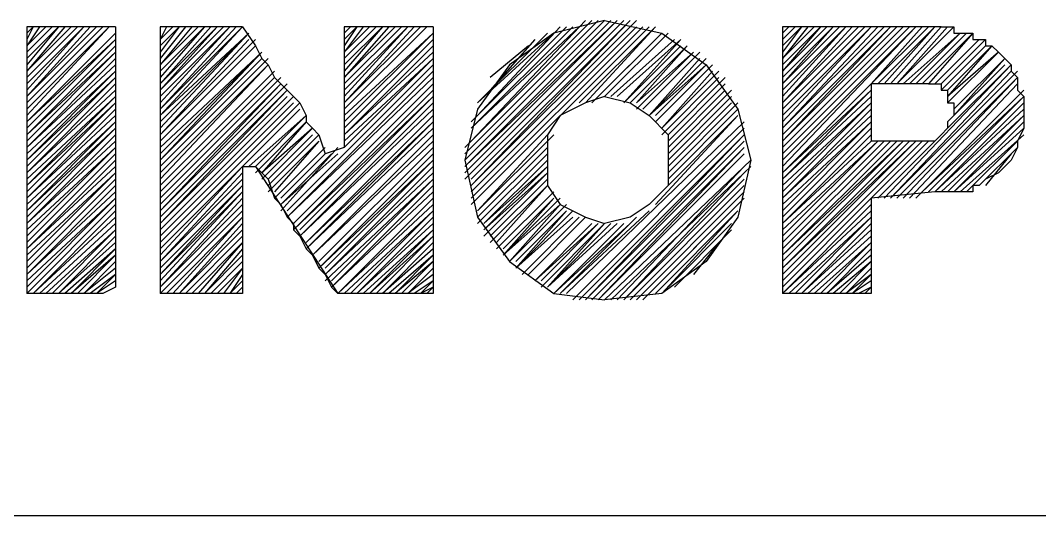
# Model space of a CAD drawing. Extents: x -1005 to 594, y -998 to 420.
# Drawn here: x 463.9 to 479.95, y 7.5 to 15.3 of the extents above; entities that cross this region are included whole.
import ezdxf

# ---------------------------------------------------------------- set-up
doc = ezdxf.new("R2010")
doc.units = 0

msp = doc.modelspace()

# ---------------------------------------------------------------- linework, layer by layer
at = {"layer": 'GT_1', "flags": 128}
for points in [[(473.4, 15.3), (470.9, 12.8)], [(473.3, 15.3), (470.9, 13)], [(473.1, 15.3), (470.9, 13.1)], [(473, 15.3), (470.9, 13.2)], [(473.3, 15.3), (470.9, 12.9)], [(473.2, 15.3), (470.9, 13)], [(473.1, 15.3), (470.9, 13.1)], [(472.9, 15.3), (470.9, 13.3)], [(473.1, 15.3), (472.3, 15.1), (471.6, 14.6), (471.1, 13.9), (470.9, 13.1), (471.1, 12.2), (471.6, 11.5), (472.3, 11), (473.1, 10.9)], [(473.5, 15.3), (471, 12.7)], [(473.6, 15.3), (471, 12.7)], [(472.8, 15.3), (471, 13.4)], [(473.5, 15.3), (471, 12.8)], [(472.8, 15.3), (471, 13.4)], [(473.1, 15.3), (474, 15.1)], [(465.3, 15.2), (464, 13.8)], [(465.2, 15.2), (464, 14)], [(465.1, 15.2), (464, 14.1)], [(464.9, 15.2), (464, 14.2)], [(464.8, 15.2), (464, 14.4)], [(464.7, 15.2), (464, 14.5)], [(464.5, 15.2), (464, 14.6)], [(464.4, 15.2), (464, 14.8)], [(464.3, 15.2), (464, 14.9)], [(464.1, 15.2), (464, 15)], [(464, 15.2), (464, 15.2)], [(465.3, 15.2), (464, 13.9)], [(465.2, 15.2), (464, 14)], [(465, 15.2), (464, 14.1)], [(464.9, 15.2), (464, 14.3)], [(464.8, 15.2), (464, 14.4)], [(464.6, 15.2), (464, 14.5)], [(464.5, 15.2), (464, 14.7)], [(464.4, 15.2), (464, 14.8)], [(464.2, 15.2), (464, 14.9)], [(464.1, 15.2), (464, 15.1)], [(464, 15.2), (464, 11)], [(465.4, 15.2), (464, 15.2)], [(465.4, 15.1), (464, 13.7)], [(465.4, 15.2), (465.4, 11.1)], [(467.4, 15.2), (466.1, 13.9)], [(467.4, 15.2), (466.1, 13.8)], [(467.2, 15.2), (466.1, 14)], [(467.1, 15.2), (466.1, 14.2)], [(467, 15.2), (466.1, 14.3)], [(466.8, 15.2), (466.1, 14.4)], [(466.7, 15.2), (466.1, 14.6)], [(466.5, 15.2), (466.1, 14.7)], [(466.4, 15.2), (466.1, 14.8)], [(466.3, 15.2), (466.1, 15)], [(466.1, 15.2), (466.1, 15.1)], [(467.3, 15.2), (466.1, 13.9)], [(467.2, 15.2), (466.1, 14.1)], [(467, 15.2), (466.1, 14.2)], [(466.9, 15.2), (466.1, 14.3)], [(466.8, 15.2), (466.1, 14.5)], [(466.6, 15.2), (466.1, 14.6)], [(466.5, 15.2), (466.1, 14.7)], [(466.4, 15.2), (466.1, 14.9)], [(466.2, 15.2), (466.1, 15)], [(466.1, 15.2), (466.1, 15.1)], [(466.1, 15.2), (466.1, 11)], [(467.4, 15.2), (466.1, 15.2)], [(467.5, 15.1), (466.1, 13.6)], [(467.5, 15.1), (466.1, 13.8)], [(467.5, 15.1), (466.1, 13.7)], [(467.4, 15.2), (467.6, 14.9)], [(470.3, 15.2), (469, 13.9)], [(470.2, 15.2), (469, 14)], [(470, 15.2), (469, 14.1)], [(469.9, 15.2), (469, 14.3)], [(469.8, 15.2), (469, 14.4)], [(469.6, 15.2), (469, 14.5)], [(469.5, 15.2), (469, 14.7)], [(469.4, 15.2), (469, 14.8)], [(469.2, 15.2), (469, 14.9)], [(469.1, 15.2), (469, 15.1)], [(470.3, 15.2), (469, 13.9)], [(470.1, 15.2), (469, 14)], [(470, 15.2), (469, 14.2)], [(469.9, 15.2), (469, 14.3)], [(469.7, 15.2), (469, 14.4)], [(469.6, 15.2), (469, 14.6)], [(469.5, 15.2), (469, 14.7)], [(469.3, 15.2), (469, 14.8)], [(469.2, 15.2), (469, 15)], [(469.1, 15.2), (469, 15.1)], [(470.4, 15.2), (469, 15.2)], [(469, 15.2), (469, 14.7)], [(470.4, 15.1), (469, 13.7)], [(470.4, 15.1), (469, 13.8)], [(470.4, 15.2), (470.4, 15)], [(473.8, 15.2), (471, 12.4)], [(473.7, 15.2), (471, 12.5)], [(473.6, 15.2), (471, 12.6)], [(473.8, 15.2), (471, 12.4)], [(473.7, 15.2), (471, 12.5)], [(472.7, 15.2), (471, 13.6)], [(472.5, 15.2), (471, 13.7)], [(472.6, 15.2), (471, 13.6)], [(472.4, 15.2), (471.1, 13.8)], [(472.3, 15.1), (471.1, 14)], [(472.2, 15.1), (471.1, 14)], [(473.9, 15.2), (472.7, 14)], [(473.9, 15.2), (472.8, 14)], [(474, 15.1), (472.9, 14)], [(474, 15.1), (473, 14.1)], [(474.1, 15.1), (473.1, 14.1)], [(474.1, 15.1), (473.1, 14.1)], [(474, 15.1), (474.7, 14.6)], [(478, 15.2), (475.9, 13)], [(477.9, 15.2), (475.9, 13.2)], [(477.8, 15.2), (475.9, 13.3)], [(477.6, 15.2), (475.9, 13.4)], [(477.5, 15.2), (475.9, 13.6)], [(478, 15.2), (475.9, 13.1)], [(477.9, 15.2), (475.9, 13.2)], [(477.7, 15.2), (475.9, 13.4)], [(477.6, 15.2), (475.9, 13.5)], [(477.4, 15.2), (475.9, 13.6)], [(477.3, 15.2), (475.9, 13.7)], [(477.2, 15.2), (475.9, 13.9)], [(477.1, 15.2), (475.9, 14)], [(476.9, 15.2), (475.9, 14.1)], [(476.8, 15.2), (475.9, 14.3)], [(476.7, 15.2), (475.9, 14.4)], [(476.5, 15.2), (475.9, 14.5)], [(476.4, 15.2), (475.9, 14.7)], [(477.3, 15.2), (475.9, 13.8)], [(477.2, 15.2), (475.9, 13.9)], [(477, 15.2), (475.9, 14)], [(476.9, 15.2), (475.9, 14.2)], [(476.7, 15.2), (475.9, 14.3)], [(476.6, 15.2), (475.9, 14.5)], [(476.5, 15.2), (475.9, 14.6)], [(476.2, 15.2), (475.9, 14.8)], [(476.1, 15.2), (475.9, 15)], [(476, 15.2), (475.9, 15.1)], [(476.3, 15.2), (475.9, 14.7)], [(476.2, 15.2), (475.9, 14.9)], [(476.1, 15.2), (475.9, 15)], [(475.9, 15.2), (475.9, 15.1)], [(475.9, 15.2), (475.9, 15.2)], [(475.9, 15.2), (475.9, 11)], [(478.4, 15.2), (475.9, 15.2)], [(478.2, 15.2), (477.3, 14.3)], [(478.1, 15.2), (477.3, 14.3)], [(478.3, 15.2), (477.4, 14.3)], [(478.3, 15.2), (477.5, 14.3)], [(478.4, 15.2), (477.6, 14.3)], [(478.4, 15.2), (477.6, 14.3)], [(478.6, 15.2), (477.7, 14.3)], [(478.5, 15.2), (477.7, 14.3)], [(478.7, 15.1), (477.8, 14.3)], [(478.7, 15.1), (477.9, 14.3)], [(478.8, 15.1), (478, 14.3)], [(478.8, 15.1), (478, 14.3)], [(478.9, 15.1), (478.1, 14.3)], [(478.9, 15.1), (478.2, 14.3)], [(478.4, 15.2), (478.5, 15.2)], [(478.4, 15.2), (478.4, 15.2)], [(478.5, 15.2), (478.6, 15.2)], [(478.5, 15.2), (478.5, 15.2)], [(478.6, 15.2), (478.6, 15.1)], [(478.6, 15.1), (478.7, 15.1)], [(478.6, 15.1), (478.6, 15.1)], [(478.7, 15.1), (478.8, 15.1)], [(478.7, 15.1), (478.7, 15.1)], [(478.8, 15.1), (478.9, 15.1)], [(478.8, 15.1), (478.8, 15.1)], [(478.9, 15.1), (478.9, 15)], [(478.9, 15.1), (478.9, 15.1)], [(465.4, 15), (464, 13.7)], [(465.4, 15), (464, 13.6)], [(467.6, 15), (466.1, 13.5)], [(467.5, 15), (466.1, 13.5)], [(470.4, 15), (469, 13.6)], [(470.4, 15), (469, 13.6)], [(470.4, 15), (470.4, 13.4)], [(470.4, 15), (470.4, 15)], [(472, 15), (471.3, 14.2)], [(474.2, 15), (473.2, 14.1)], [(474.2, 15), (473.2, 14.1)], [(474.3, 15), (473.3, 14.1)], [(474.3, 15), (473.4, 14)], [(479, 15), (478.3, 14.3)], [(479, 15), (478.3, 14.3)], [(479.1, 15), (478.4, 14.3)], [(479.1, 15), (478.4, 14.3)], [(478.9, 15), (479, 15)], [(479, 15), (479.1, 15)], [(479, 15), (479, 15)], [(479.1, 15), (479.1, 14.9)], [(479.1, 15), (479.1, 15), (479.1, 15)], [(465.4, 14.9), (464, 13.5)], [(465.4, 14.8), (464, 13.4)], [(465.4, 14.8), (464, 13.5)], [(467.6, 14.9), (466.1, 13.4)], [(467.6, 14.9), (466.1, 13.4)], [(467.7, 14.8), (466.1, 13.2)], [(467.7, 14.8), (466.1, 13.1)], [(467.7, 14.8), (466.1, 13.3)], [(467.6, 14.9), (467.7, 14.7)], [(467.6, 14.9), (467.6, 14.9)], [(470.4, 14.9), (469, 13.5)], [(470.4, 14.8), (469, 13.5)], [(471.9, 14.9), (471.3, 14.4)], [(474.3, 14.9), (473.4, 14)], [(474.4, 14.9), (473.5, 14)], [(474.4, 14.9), (473.5, 14)], [(474.4, 14.9), (473.6, 14)], [(474.5, 14.8), (473.6, 13.9)], [(474.5, 14.8), (473.6, 14)], [(474.6, 14.8), (473.7, 13.9)], [(474.6, 14.8), (473.7, 13.9)], [(479.1, 14.9), (478.4, 14.2)], [(479.2, 14.9), (478.5, 14.1)], [(479.2, 14.9), (478.5, 14.2)], [(479.2, 14.9), (478.5, 14.2)], [(479.3, 14.8), (478.5, 14)], [(479.3, 14.8), (478.5, 14.1)], [(479.1, 14.9), (479.2, 14.9)], [(479.2, 14.9), (479.3, 14.8)], [(479.2, 14.9), (479.2, 14.9), (479.2, 14.9), (479.2, 14.9)], [(479.3, 14.8), (479.4, 14.7)], [(479.3, 14.8), (479.3, 14.8)], [(465.4, 14.7), (464, 13.3)], [(467.8, 14.7), (466.1, 13)], [(467.7, 14.7), (466.1, 13.1)], [(467.8, 14.7), (466.1, 13)], [(467.7, 14.7), (467.8, 14.6)], [(470.4, 14.7), (469, 13.3)], [(470.4, 14.7), (469, 13.4)], [(469, 14.7), (469, 14.5)], [(474.7, 14.7), (473.8, 13.8)], [(474.6, 14.7), (473.8, 13.8)], [(479.4, 14.7), (478.6, 13.9)], [(479.4, 14.7), (478.6, 13.8)], [(479.4, 14.7), (478.6, 13.9)], [(479.4, 14.7), (479.5, 14.6)], [(465.4, 14.6), (464, 13.3)], [(465.4, 14.5), (464, 13.1)], [(465.4, 14.5), (464, 13.2)], [(467.8, 14.6), (466.1, 12.8)], [(467.8, 14.6), (466.1, 12.9)], [(467.9, 14.5), (466.1, 12.7)], [(467.9, 14.5), (466.1, 12.7)], [(467.8, 14.6), (467.9, 14.4)], [(470.4, 14.6), (468.1, 12.3)], [(470.4, 14.6), (468.1, 12.3)], [(470.4, 14.5), (468.1, 12.2)], [(469, 14.5), (469, 14.4)], [(474.7, 14.6), (473.8, 13.8)], [(474.8, 14.6), (473.9, 13.7)], [(474.8, 14.6), (473.9, 13.7)], [(474.7, 14.6), (473.9, 13.8)], [(474.9, 14.5), (474, 13.6)], [(474.8, 14.5), (474, 13.6)], [(474.7, 14.6), (475.2, 13.9)], [(479.5, 14.6), (477.5, 12.5)], [(479.6, 14.5), (477.6, 12.5)], [(479.5, 14.5), (477.6, 12.5)], [(479.4, 14.6), (478.5, 13.7)], [(479.5, 14.6), (478.5, 13.6)], [(479.5, 14.6), (479.5, 14.5)], [(479.5, 14.5), (479.6, 14.4)], [(465.4, 14.4), (464, 13)], [(465.4, 14.4), (464, 13.1)], [(465.4, 14.3), (464, 12.9)], [(467.9, 14.4), (466.1, 12.6)], [(468, 14.4), (466.1, 12.5)], [(467.9, 14.4), (466.1, 12.6)], [(468.1, 14.3), (466.1, 12.3)], [(468, 14.3), (466.1, 12.4)], [(468, 14.3), (466.1, 12.3)], [(467.9, 14.4), (468, 14.3)], [(468, 14.3), (468.2, 14.1)], [(470.4, 14.4), (468.1, 12.2)], [(470.4, 14.3), (468.2, 12.1)], [(470.4, 14.3), (468.2, 12.1)], [(469, 14.4), (469, 14.2)], [(474.9, 14.4), (474, 13.5)], [(474.9, 14.4), (474, 13.5)], [(475, 14.4), (474.1, 13.5)], [(475, 14.3), (474.1, 13.4)], [(475, 14.3), (474.1, 13.4)], [(477.3, 14.3), (475.9, 12.9)], [(477.3, 14.3), (477.3, 13.4)], [(477.3, 14.3), (477.3, 13.4)], [(478.2, 14.3), (477.3, 14.3)], [(479.6, 14.4), (477.7, 12.5)], [(479.6, 14.4), (477.8, 12.5)], [(479.6, 14.3), (477.9, 12.5)], [(479.6, 14.3), (477.9, 12.5)], [(478.2, 14.3), (478.3, 14.3)], [(478.3, 14.3), (478.4, 14.3)], [(478.4, 14.3), (478.4, 14.2)], [(479.6, 14.4), (479.6, 14.2)], [(465.4, 14.2), (464, 12.9)], [(468.1, 14.2), (466.1, 12.1)], [(468.1, 14.2), (466.1, 12.2)], [(470.4, 14.2), (468.2, 12)], [(469, 14.2), (469, 14.1)], [(475.1, 14.2), (474.1, 13.2)], [(475, 14.2), (474.1, 13.3)], [(475.1, 14.2), (474.1, 13.2)], [(477.3, 14.2), (475.9, 12.9)], [(477.3, 14.2), (475.9, 12.8)], [(479.7, 14.2), (478, 12.5)], [(479.7, 14.2), (478, 12.5)], [(478.4, 14.2), (478.5, 14.2)], [(478.5, 14.2), (478.5, 14.1)], [(479.6, 14.2), (479.7, 14.1)], [(465.4, 14.1), (464, 12.7)], [(465.4, 14.1), (464, 12.8)], [(465.4, 14), (464, 12.6)], [(465.4, 14), (464, 12.7)], [(468.2, 14.1), (466.1, 12)], [(468.1, 14.1), (466.1, 12.1)], [(468.2, 14), (466.1, 11.9)], [(468.3, 14), (466.1, 11.8)], [(468.2, 14), (466.1, 11.9)], [(470.4, 14.1), (468.2, 12)], [(468.2, 14.1), (468.3, 14)], [(470.4, 14.1), (468.3, 12)], [(470.4, 14), (468.3, 11.9)], [(468.3, 14), (468.4, 13.8)], [(469, 14.1), (469, 14)], [(469, 14), (469, 13.9)], [(473.1, 14.1), (472.8, 14), (472.4, 13.8), (472.2, 13.5), (472.2, 13.1), (472.2, 12.7), (472.4, 12.4), (472.8, 12.2), (473.1, 12.1)], [(473.1, 14.1), (473.5, 14)], [(473.5, 14), (473.8, 13.8)], [(475.1, 14.1), (474.1, 13.1)], [(475.1, 14.1), (474.1, 13.1)], [(475.2, 14), (474.1, 12.9)], [(475.1, 14), (474.1, 13)], [(477.3, 14.1), (475.9, 12.8)], [(477.3, 14), (475.9, 12.6)], [(477.3, 14), (475.9, 12.7)], [(479.7, 14.1), (478.1, 12.6)], [(479.7, 14.1), (478.2, 12.6)], [(479.7, 14), (478.3, 12.6)], [(478.5, 14.1), (478.5, 14)], [(478.5, 14), (478.6, 14)], [(478.6, 14), (478.6, 13.9)], [(479.7, 14.1), (479.7, 14)], [(479.7, 14), (479.7, 13.8)], [(465.4, 13.9), (464, 12.5)], [(468.3, 13.9), (466.1, 11.7)], [(468.3, 13.9), (466.1, 11.7)], [(468.3, 13.9), (467.4, 13)], [(470.4, 13.9), (468.3, 11.9)], [(470.4, 13.9), (468.3, 11.9)], [(469, 13.9), (469, 13.8)], [(475.2, 13.9), (474.1, 12.8)], [(475.2, 13.9), (474.1, 12.8)], [(475.2, 13.9), (475.4, 13.1)], [(477.3, 13.9), (475.9, 12.5)], [(479.7, 13.9), (478.3, 12.6)], [(478.6, 13.9), (478.6, 13.8)], [(465.4, 13.8), (464, 12.5)], [(465.4, 13.7), (464, 12.3)], [(465.4, 13.7), (464, 12.4)], [(468.4, 13.8), (467.5, 13)], [(468.4, 13.8), (467.6, 13)], [(468.4, 13.7), (467.6, 12.9)], [(468.4, 13.7), (467.7, 12.9)], [(470.4, 13.8), (468.4, 11.8)], [(468.4, 13.8), (468.4, 13.7)], [(470.4, 13.7), (468.4, 11.7)], [(470.4, 13.7), (468.4, 11.8)], [(468.4, 13.7), (468.5, 13.6)], [(469, 13.8), (469, 13.7)], [(469, 13.7), (469, 13.6)], [(475.3, 13.7), (472.5, 11)], [(475.3, 13.7), (472.5, 11)], [(473.8, 13.8), (474.1, 13.5)], [(475.2, 13.8), (473.9, 12.4)], [(475.2, 13.8), (474, 12.6)], [(477.3, 13.8), (475.9, 12.5)], [(477.3, 13.7), (475.9, 12.3)], [(477.3, 13.7), (475.9, 12.4)], [(479.7, 13.8), (478.4, 12.6)], [(479.7, 13.8), (478.5, 12.6)], [(478.6, 13.8), (478.5, 13.7)], [(478.5, 13.7), (478.5, 13.6)], [(479.7, 13.7), (478.6, 12.6)], [(479.7, 13.8), (479.7, 13.7)], [(479.7, 13.7), (479.7, 13.6)], [(465.4, 13.6), (464, 12.2)], [(465.4, 13.6), (464, 12.3)], [(465.4, 13.5), (464, 12.1)], [(468.5, 13.6), (467.7, 12.8)], [(468.5, 13.6), (467.7, 12.8)], [(468.5, 13.6), (467.7, 12.9)], [(468.6, 13.5), (467.8, 12.7)], [(468.5, 13.5), (467.8, 12.8)], [(468.6, 13.5), (467.8, 12.7)], [(470.4, 13.6), (468.4, 11.7)], [(468.5, 13.6), (468.6, 13.5)], [(470.4, 13.5), (468.5, 11.6)], [(470.4, 13.5), (468.5, 11.6)], [(468.6, 13.5), (468.7, 13.2)], [(469, 13.6), (469, 13.5)], [(469, 13.5), (469, 13.4)], [(472.2, 13.5), (471.1, 12.3)], [(472.3, 13.5), (471.1, 12.3)], [(475.3, 13.6), (472.6, 10.9)], [(475.3, 13.6), (472.6, 10.9)], [(475.3, 13.5), (472.7, 10.9)], [(475.3, 13.5), (472.8, 10.9)], [(474.1, 13.5), (474.1, 13.1)], [(477.3, 13.6), (475.9, 12.2)], [(477.3, 13.6), (475.9, 12.2)], [(477.3, 13.5), (475.9, 12.1)], [(478.4, 13.5), (478.3, 13.4)], [(478.5, 13.6), (478.4, 13.5)], [(478.4, 13.5), (478.4, 13.5)], [(478.5, 13.6), (478.5, 13.6)], [(479.7, 13.6), (478.6, 12.6)], [(479.7, 13.5), (478.7, 12.6)], [(479.7, 13.6), (479.6, 13.4)], [(465.4, 13.4), (464, 12.1)], [(468.6, 13.4), (467.8, 12.6)], [(468.6, 13.4), (467.9, 12.6)], [(470.4, 13.4), (468.5, 11.6)], [(469, 13.4), (469, 13.3)], [(470.4, 13.4), (470.4, 13.3)], [(475.3, 13.4), (472.8, 10.9)], [(478.1, 13.4), (475.9, 11.2)], [(478, 13.4), (475.9, 11.4)], [(477.8, 13.4), (475.9, 11.5)], [(477.7, 13.4), (475.9, 11.6)], [(478, 13.4), (475.9, 11.3)], [(477.9, 13.4), (475.9, 11.4)], [(477.8, 13.4), (475.9, 11.6)], [(477.6, 13.4), (475.9, 11.7)], [(477.5, 13.4), (475.9, 11.8)], [(477.4, 13.4), (475.9, 11.9)], [(477.3, 13.4), (475.9, 12.1)], [(477.5, 13.4), (475.9, 11.8)], [(477.4, 13.4), (475.9, 12)], [(478.2, 13.4), (477.3, 12.5)], [(478.2, 13.4), (477.3, 12.5)], [(478.2, 13.4), (477.3, 13.4)], [(478.3, 13.4), (477.4, 12.5)], [(478.3, 13.4), (478.2, 13.4)], [(478.2, 13.4), (478.2, 13.4)], [(479.6, 13.4), (478.8, 12.6)], [(479.6, 13.4), (479.6, 13.3)], [(465.4, 13.3), (464, 11.9)], [(465.4, 13.3), (464, 12)], [(465.4, 13.2), (464, 11.8)], [(465.4, 13.2), (464, 11.8)], [(468.7, 13.3), (467.9, 12.5)], [(468.7, 13.3), (467.9, 12.5)], [(468.9, 13.3), (468, 12.3)], [(468.8, 13.2), (468, 12.4)], [(468.9, 13.2), (468, 12.4)], [(468.7, 13.2), (468, 12.5)], [(470.4, 13.3), (468.6, 11.5)], [(470.4, 13.3), (468.6, 11.5)], [(470.4, 13.2), (468.6, 11.4)], [(469, 13.3), (468.7, 13.2)], [(469, 13.3), (468.7, 13.2)], [(470.4, 13.3), (470.4, 13.2)], [(470.4, 13.2), (470.4, 11)], [(472.2, 13.3), (471.1, 12.2)], [(472.2, 13.3), (471.1, 12.2)], [(472.2, 13.2), (471.1, 12.1)], [(475.3, 13.3), (472.9, 10.9)], [(475.3, 13.3), (473, 10.9)], [(475.3, 13.2), (473, 10.9)], [(479.6, 13.3), (479, 12.7)], [(479.5, 13.2), (479.1, 12.7)], [(479.6, 13.3), (479.5, 13.1)], [(465.4, 13.1), (464, 11.7)], [(470.4, 13.1), (468.6, 11.4)], [(470.4, 13.1), (468.7, 11.4)], [(472.2, 13.1), (471.2, 12.1)], [(475.4, 13.1), (473.1, 10.9)], [(475.4, 13.1), (473.1, 10.9)], [(474.1, 13.1), (474.1, 12.7)], [(475.4, 13.1), (475.2, 12.2)], [(479.5, 13.1), (479.3, 12.9)], [(465.4, 13), (464, 11.7)], [(465.4, 12.9), (464, 11.5)], [(465.4, 12.9), (464, 11.6)], [(467.4, 13), (466.1, 11.6)], [(467.4, 12.9), (466.1, 11.5)], [(467.4, 13), (467.4, 11)], [(467.4, 13), (467.6, 13)], [(467.6, 13), (468.9, 11)], [(467.6, 13), (467.7, 12.9)], [(467.7, 12.9), (467.8, 12.8)], [(470.4, 13), (468.7, 11.3)], [(470.4, 12.9), (468.7, 11.3)], [(472.2, 13), (471.2, 12)], [(472.2, 13), (471.2, 12.1)], [(472.2, 12.9), (471.2, 11.9)], [(472.2, 12.9), (471.2, 12)], [(475.4, 13), (473.2, 10.9)], [(475.3, 13), (473.3, 10.9)], [(475.3, 12.9), (473.4, 10.9)], [(479.3, 12.9), (479.1, 12.8)], [(465.4, 12.8), (464, 11.4)], [(465.4, 12.8), (464, 11.4)], [(465.4, 12.7), (464, 11.3)], [(467.4, 12.8), (466.1, 11.5)], [(467.4, 12.7), (466.1, 11.3)], [(467.4, 12.7), (466.1, 11.4)], [(467.8, 12.8), (467.9, 12.5)], [(470.4, 12.8), (468.7, 11.2)], [(470.4, 12.8), (468.8, 11.2)], [(470.4, 12.7), (468.8, 11.1)], [(470.4, 12.7), (468.8, 11.1)], [(472.2, 12.8), (471.3, 11.9)], [(472.2, 12.8), (471.3, 11.9)], [(472.2, 12.7), (471.3, 11.8)], [(472.2, 12.7), (471.4, 11.8)], [(475.3, 12.8), (473.4, 10.9)], [(475.3, 12.7), (473.5, 10.9)], [(474.1, 12.7), (473.8, 12.4)], [(478.9, 12.7), (478.9, 12.6)], [(479, 12.7), (478.9, 12.7)], [(479.1, 12.8), (479, 12.7)], [(465.4, 12.6), (464, 11.3)], [(467.4, 12.6), (466.1, 11.2)], [(467.4, 12.6), (466.1, 11.3)], [(470.4, 12.6), (468.8, 11.1)], [(472.3, 12.6), (471.4, 11.7)], [(472.3, 12.6), (471.4, 11.7)], [(475.3, 12.6), (473.6, 10.9)], [(478.3, 12.6), (477.3, 12.5)], [(478.5, 12.6), (478.3, 12.6)], [(478.6, 12.6), (478.5, 12.6)], [(478.6, 12.6), (478.6, 12.6)], [(478.7, 12.6), (478.6, 12.6)], [(478.7, 12.6), (478.7, 12.6)], [(478.8, 12.6), (478.7, 12.6)], [(478.9, 12.6), (478.8, 12.6)], [(465.4, 12.5), (464, 11.1)], [(465.4, 12.5), (464, 11.2)], [(465.4, 12.4), (464, 11)], [(465.4, 12.4), (464, 11)], [(467.4, 12.5), (466.1, 11.1)], [(467.4, 12.4), (466.1, 11.1)], [(467.9, 12.5), (468, 12.4)], [(468, 12.4), (468.1, 12.2)], [(470.4, 12.5), (468.9, 11)], [(470.4, 12.4), (468.9, 11)], [(470.4, 12.4), (468.9, 11)], [(472.3, 12.5), (471.5, 11.6)], [(472.4, 12.5), (471.5, 11.6)], [(472.3, 12.5), (471.5, 11.7)], [(472.4, 12.4), (471.5, 11.6)], [(472.5, 12.4), (471.6, 11.5)], [(472.4, 12.4), (471.6, 11.5)], [(473.8, 12.4), (473.5, 12.2)], [(475.3, 12.5), (473.7, 10.9)], [(475.3, 12.5), (473.8, 11)], [(477.3, 12.5), (475.9, 11.1)], [(477.3, 12.5), (475.9, 11.1)], [(477.3, 12.4), (475.9, 11)], [(477.3, 12.5), (477.3, 11)], [(465.4, 12.3), (464.1, 11)], [(465.4, 12.2), (464.1, 11)], [(467.4, 12.3), (466.1, 11)], [(467.4, 12.3), (466.1, 11)], [(467.4, 12.2), (466.2, 11)], [(467.4, 12.2), (466.3, 11)], [(468.1, 12.2), (468.2, 12.1)], [(470.4, 12.3), (469, 11)], [(470.4, 12.3), (469.1, 11)], [(470.4, 12.2), (469.2, 11)], [(472.5, 12.3), (471.7, 11.4)], [(472.6, 12.3), (471.7, 11.4)], [(472.5, 12.3), (471.7, 11.5)], [(472.6, 12.2), (471.7, 11.4)], [(472.7, 12.2), (471.8, 11.3)], [(472.7, 12.2), (471.8, 11.3)], [(472.8, 12.2), (471.9, 11.3)], [(472.8, 12.2), (471.9, 11.3)], [(473.8, 12.3), (472.4, 11)], [(473.6, 12.2), (472.4, 11)], [(473.5, 12.2), (473.1, 12.1)], [(475.2, 12.3), (473.9, 11)], [(475.2, 12.3), (474, 11)], [(475.2, 12.2), (474.7, 11.5)], [(477.3, 12.3), (475.9, 11)], [(477.3, 12.2), (476, 11)], [(477.3, 12.2), (476.1, 11)], [(465.4, 12.1), (464.2, 11)], [(465.4, 12.1), (464.2, 11)], [(467.4, 12.1), (466.4, 11)], [(468.2, 12.1), (468.2, 12)], [(470.4, 12.1), (469.2, 11)], [(472.9, 12.1), (472, 11.2)], [(473, 12.1), (472, 11.2)], [(472.9, 12.1), (472, 11.2)], [(473, 12.1), (472.1, 11.2)], [(473.1, 12.1), (472.1, 11.1)], [(473.3, 12.1), (472.2, 11.1)], [(473.1, 12.1), (472.2, 11.1)], [(473.2, 12.1), (472.2, 11.1)], [(473.5, 12.1), (472.3, 11)], [(473.4, 12.1), (472.3, 11)], [(475.1, 12.1), (474.1, 11.1)], [(477.3, 12.1), (476.2, 11)], [(465.4, 12), (464.3, 11)], [(465.4, 12), (464.4, 11)], [(465.4, 11.9), (464.5, 11)], [(467.4, 12), (466.4, 11)], [(467.4, 11.9), (466.5, 11)], [(467.4, 11.9), (466.5, 11)], [(468.2, 12), (468.3, 11.9)], [(468.3, 11.9), (468.4, 11.7)], [(470.4, 12), (469.3, 11)], [(470.4, 12), (469.4, 11)], [(470.4, 11.9), (469.4, 11)], [(470.4, 11.9), (469.5, 11)], [(475.1, 12), (474.2, 11.1)], [(477.3, 12), (476.2, 11)], [(477.3, 11.9), (476.3, 11)], [(477.3, 11.9), (476.3, 11)], [(465.4, 11.8), (464.5, 11)], [(467.4, 11.8), (466.6, 11)], [(467.4, 11.8), (466.7, 11)], [(470.4, 11.8), (469.6, 11)], [(474.9, 11.8), (474.5, 11.3)], [(477.3, 11.8), (476.4, 11)], [(477.3, 11.8), (476.5, 11)], [(465.4, 11.7), (464.6, 11)], [(465.4, 11.7), (464.7, 11)], [(465.4, 11.6), (464.7, 11)], [(465.4, 11.6), (464.8, 11)], [(467.4, 11.7), (466.8, 11)], [(467.4, 11.6), (466.8, 11)], [(468.4, 11.7), (468.5, 11.6)], [(468.5, 11.6), (468.6, 11.4)], [(470.4, 11.7), (469.6, 11)], [(470.4, 11.6), (469.7, 11)], [(470.4, 11.6), (469.8, 11)], [(477.3, 11.7), (476.6, 11)], [(477.3, 11.6), (476.6, 11)], [(465.4, 11.5), (464.9, 11)], [(465.4, 11.4), (464.9, 11)], [(467.4, 11.5), (466.9, 11)], [(467.4, 11.5), (466.9, 11)], [(467.4, 11.4), (467, 11)], [(467.4, 11.4), (467.1, 11)], [(468.6, 11.4), (468.7, 11.3)], [(470.4, 11.5), (469.8, 11)], [(470.4, 11.5), (469.9, 11)], [(470.4, 11.4), (470, 11)], [(474.7, 11.5), (474, 11)], [(477.3, 11.5), (476.7, 11)], [(477.3, 11.5), (476.8, 11)], [(477.3, 11.4), (476.9, 11)], [(465.4, 11.3), (465, 11)], [(465.4, 11.3), (465.1, 11)], [(467.4, 11.3), (467.2, 11)], [(468.7, 11.3), (468.8, 11.1)], [(470.4, 11.3), (470, 11)], [(477.3, 11.3), (476.9, 11)], [(477.3, 11.3), (477, 11)], [(465.4, 11.2), (465.1, 11)], [(465.4, 11.1), (465.2, 11)], [(465.4, 11.1), (465.2, 11)], [(467.4, 11.2), (467.2, 11)], [(467.4, 11.1), (467.3, 11)], [(467.4, 11.1), (467.3, 11)], [(468.8, 11.1), (468.9, 11)], [(470.4, 11.2), (470.1, 11)], [(470.4, 11.2), (470.2, 11)], [(470.4, 11.1), (470.2, 11)], [(470.4, 11.1), (470.3, 11)], [(477.3, 11.2), (477, 11)], [(477.3, 11.1), (477.1, 11)], [(477.3, 11.1), (477.2, 11)], [(465.2, 11), (464, 11)], [(467.4, 11), (466.1, 11)], [(467.4, 11), (467.4, 11)], [(470.4, 11), (468.9, 11)], [(474, 11), (473.1, 10.9)], [(477.3, 11), (475.9, 11)], [(25.4, 7.5), (589.1, 7.5)]]:
    msp.add_lwpolyline(points, dxfattribs=at)

doc.saveas('drawing.dxf')
